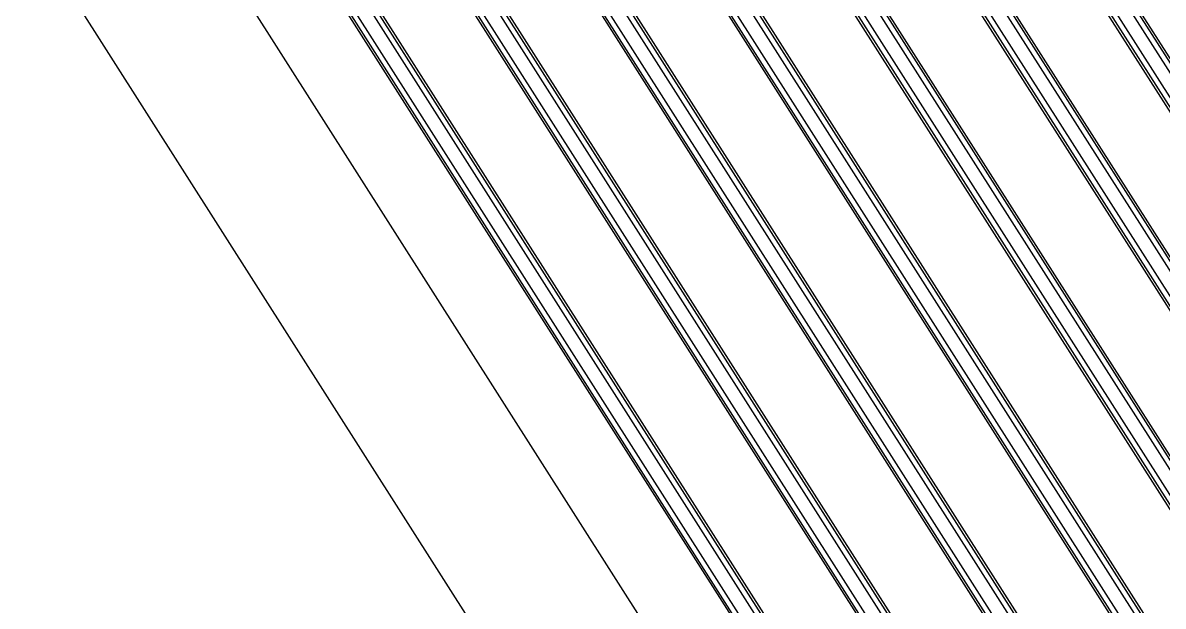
# Model space of a CAD drawing. Header units: millimetres. Extents: x 562 to 17351, y 2396 to 6995.
# Drawn here: x 12551.5 to 12638, y 4117.8 to 4162 of the extents above; entities that cross this region are included whole.
import ezdxf

# ---------------------------------------------------------------- set-up
doc = ezdxf.new("R2010")
doc.units = ezdxf.units.MM

# ---------------------------------------------------------------- blocks, each defined once
blk = doc.blocks.new('DTGCNV')
at = {"color": 7, "linetype": 'Continuous'}
for p, q in [((13136.217, 5009.497), (13315.884, 4727.477)), ((13315.918, 4731.517), (13138.825, 5009.497)), ((13145.821, 5009.497), (13315.884, 4742.552)), ((13315.918, 4746.593), (13148.429, 5009.497)), ((13155.425, 5009.497), (13315.884, 4757.628)), ((13311.784, 4768.157), (13158.034, 5009.497)), ((13165.029, 5009.497), (13311.536, 4779.528)), ((13311.784, 4783.233), (13167.638, 5009.497)), ((13174.633, 5009.497), (13311.536, 4794.603)), ((13314.231, 4730.419), (13137.436, 5007.932)), ((13314.567, 4730.633), (13137.772, 5008.146)), ((13314.567, 4732.549), (13138.992, 5008.146)), ((13314.903, 4732.763), (13139.328, 5008.36)), ((13314.231, 4745.494), (13147.04, 5007.932)), ((13314.567, 4745.708), (13147.376, 5008.146)), ((13314.567, 4747.625), (13148.596, 5008.146)), ((13314.903, 4747.839), (13148.933, 5008.36)), ((13314.231, 4760.57), (13156.644, 5007.932)), ((13314.567, 4760.784), (13156.98, 5008.146)), ((13314.567, 4762.7), (13158.201, 5008.146)), ((13314.903, 4762.914), (13158.537, 5008.36)), ((13166.248, 5007.932), (13309.921, 4782.41)), ((13166.584, 5008.146), (13310.257, 4782.624)), ((13167.805, 5008.146), (13310.257, 4784.54)), ((13168.141, 5008.36), (13310.593, 4784.754)), ((13175.852, 5007.932), (13309.921, 4797.485)), ((13176.188, 5008.146), (13310.257, 4797.699)), ((13177.409, 5008.146), (13310.257, 4799.615)), ((13177.745, 5008.36), (13310.593, 4799.829)), ((13122.275, 5005.363), (13314.224, 4704.063)), ((13129.327, 5005.237), (13315.884, 4712.401)), ((13315.918, 4716.442), (13131.855, 5005.363)), ((13311.784, 4798.308), (13179.875, 5005.363)), ((13186.951, 5005.237), (13312.75, 4807.772)), ((13315.271, 4807.911), (13189.48, 5005.363)), ((13298.047, 4708.984), (13109.906, 5004.305)), ((13314.231, 4715.344), (13130.577, 5003.622)), ((13314.567, 4715.558), (13130.913, 5003.836)), ((13314.567, 4717.474), (13132.134, 5003.836)), ((13314.903, 4717.688), (13132.47, 5004.051)), ((13188.202, 5003.622), (13312.118, 4809.113)), ((13188.538, 5003.836), (13312.454, 4809.327)), ((13313.675, 4809.327), (13189.758, 5003.836)), ((13314.011, 4809.541), (13190.094, 5004.051))]:
    blk.add_line(p, q, dxfattribs=at)
blk = doc.blocks.new('*U61')
blk.add_blockref('DTGCNV', (-13016.618, -4845.197))
blk = doc.blocks.new('*U62')
at = {"color": 0, "linetype": 'ByBlock', "lineweight": -2, "transparency": 16777216}
blk.add_blockref('*U61', (0, 0), dxfattribs=at)

msp = doc.modelspace()

# ---------------------------------------------------------------- block references
msp.add_blockref('*U62', (12438.816, 4041.217))

doc.saveas('drawing.dxf')
